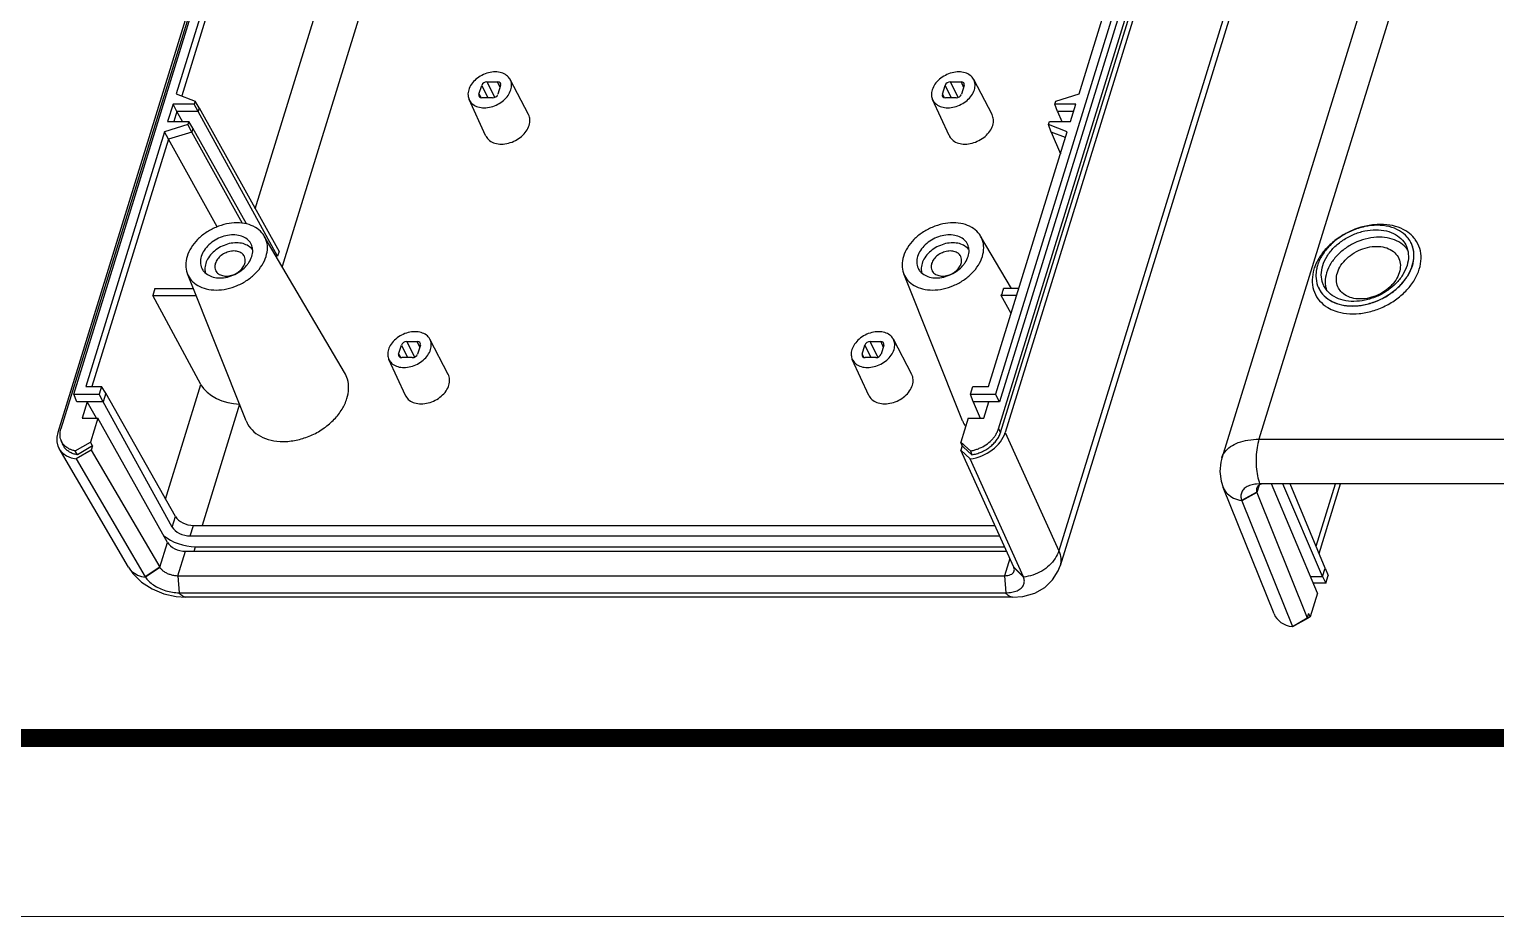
# Model space of a CAD drawing. Header units: millimetres. Extents: x 929 to 1798, y -260 to -38.
# Drawn here: x 1450.34 to 1494.31, y -260.3 to -233.68 of the extents above; entities that cross this region are included whole.
import ezdxf

# ---------------------------------------------------------------- set-up
doc = ezdxf.new("R2010")
doc.units = ezdxf.units.MM
doc.layers.add('from', color=7, linetype='Continuous', lineweight=13)

msp = doc.modelspace()

# ---------------------------------------------------------------- linework, layer by layer
at = {"color": 7, "linetype": 'Continuous'}
for p, q in [((1461.995, -211.012), (1451.284, -245.673)), ((1479.401, -245.673), (1490.112, -211.012)), ((1461.895, -211.122), (1451.186, -245.776)), ((1479.462, -245.78), (1490.173, -211.119)), ((1490.314, -211.122), (1479.606, -245.776)), ((1451.674, -244.63), (1461.872, -211.628)), ((1489.513, -211.628), (1479.315, -244.63)), ((1489.638, -211.828), (1479.431, -244.857)), ((1497.839, -211.595), (1487.213, -245.98)), ((1496.726, -212.148), (1486.095, -246.547)), ((1491.841, -214.914), (1481.207, -249.326)), ((1491.877, -215.38), (1481.246, -249.78)), ((1464.114, -220.744), (1457.917, -240.795)), ((1456.88, -228.697), (1454.741, -235.622)), ((1456.999, -228.92), (1454.908, -235.685)), ((1481.816, -235.622), (1483.955, -228.697)), ((1457.111, -239.066), (1459.085, -232.677)), ((1464.061, -235.259), (1464.377, -235.259)), ((1464.061, -235.259), (1464.295, -235.726)), ((1464.452, -235.426), (1464.377, -235.259)), ((1465.306, -236.243), (1464.756, -235.19)), ((1478.195, -235.726), (1477.962, -235.259)), ((1477.962, -235.259), (1478.278, -235.259)), ((1478.278, -235.259), (1478.353, -235.426)), ((1479.207, -236.243), (1478.657, -235.19)), ((1454.741, -235.622), (1455.307, -235.837)), ((1463.819, -235.635), (1463.902, -235.366)), ((1463.819, -235.635), (1463.873, -235.735)), ((1463.902, -235.366), (1464.089, -235.742)), ((1464.47, -235.366), (1464.387, -235.635)), ((1477.719, -235.635), (1477.802, -235.366)), ((1477.719, -235.635), (1477.773, -235.735)), ((1477.99, -235.742), (1477.802, -235.366)), ((1478.371, -235.366), (1478.288, -235.635)), ((1481.117, -235.837), (1481.816, -235.622)), ((1454.646, -235.928), (1454.484, -236.451)), ((1455.278, -235.928), (1454.646, -235.928)), ((1454.763, -236.155), (1454.646, -235.928)), ((1455.307, -235.837), (1455.278, -235.928)), ((1455.395, -236.155), (1455.278, -235.928)), ((1455.431, -236.04), (1455.307, -235.837)), ((1455.431, -236.04), (1455.395, -236.155)), ((1455.431, -236.04), (1457.825, -240.35)), ((1464.021, -236.873), (1463.525, -235.795)), ((1464.228, -235.742), (1463.912, -235.742)), ((1477.922, -236.873), (1477.426, -235.795)), ((1478.129, -235.742), (1477.813, -235.742)), ((1481.088, -235.928), (1481.117, -235.837)), ((1481.172, -236.155), (1481.088, -235.928)), ((1481.721, -235.928), (1481.088, -235.928)), ((1481.559, -236.451), (1481.721, -235.928)), ((1455.088, -236.543), (1454.39, -236.758)), ((1454.484, -236.451), (1455.117, -236.451)), ((1454.763, -236.155), (1454.671, -236.451)), ((1455.395, -236.155), (1454.763, -236.155)), ((1454.926, -236.451), (1454.763, -236.155)), ((1455.117, -236.451), (1455.088, -236.543)), ((1455.207, -236.766), (1455.088, -236.543)), ((1455.242, -236.65), (1455.117, -236.451)), ((1457.783, -240.485), (1455.395, -236.155)), ((1480.898, -236.543), (1480.927, -236.451)), ((1480.984, -236.766), (1480.898, -236.543)), ((1481.464, -236.758), (1480.898, -236.543)), ((1480.927, -236.451), (1481.559, -236.451)), ((1481.172, -236.155), (1481.297, -236.451)), ((1481.651, -236.155), (1481.172, -236.155)), ((1454.39, -236.758), (1452.027, -244.402)), ((1454.508, -236.981), (1452.214, -244.402)), ((1454.508, -236.981), (1454.39, -236.758)), ((1455.207, -236.766), (1454.508, -236.981)), ((1455.969, -239.612), (1454.508, -236.981)), ((1455.242, -236.65), (1455.207, -236.766)), ((1456.73, -239.509), (1455.207, -236.766)), ((1456.849, -239.523), (1455.242, -236.65)), ((1479.102, -244.402), (1481.464, -236.758)), ((1480.984, -236.766), (1481.261, -237.417)), ((1481.412, -236.928), (1480.984, -236.766)), ((1459.791, -243.979), (1457.382, -239.886)), ((1479.789, -241.456), (1478.865, -239.886)), ((1491.759, -240.06), (1491.757, -240.056)), ((1457.825, -240.35), (1457.783, -240.485)), ((1456.84, -245.427), (1455.076, -241.017)), ((1478.323, -245.427), (1476.559, -241.017)), ((1488.989, -241.419), (1488.987, -241.415)), ((1454.102, -241.456), (1454.035, -241.671)), ((1454.035, -241.671), (1455.338, -241.671)), ((1455.48, -244.344), (1454.035, -241.671)), ((1454.102, -241.456), (1455.252, -241.456)), ((1479.781, -242.206), (1479.486, -241.671)), ((1479.946, -241.671), (1479.486, -241.671)), ((1480.013, -241.456), (1479.552, -241.456)), ((1461.411, -243.427), (1461.494, -243.158)), ((1461.494, -243.158), (1461.682, -243.534)), ((1461.654, -243.05), (1461.969, -243.05)), ((1461.654, -243.05), (1461.887, -243.518)), ((1462.044, -243.217), (1461.969, -243.05)), ((1462.063, -243.158), (1461.98, -243.427)), ((1462.898, -244.035), (1462.349, -242.982)), ((1475.312, -243.427), (1475.395, -243.158)), ((1475.582, -243.534), (1475.395, -243.158)), ((1475.787, -243.518), (1475.554, -243.05)), ((1475.554, -243.05), (1475.87, -243.05)), ((1475.87, -243.05), (1475.945, -243.217)), ((1475.963, -243.158), (1475.88, -243.427)), ((1476.799, -244.035), (1476.249, -242.982)), ((1461.613, -244.665), (1461.117, -243.586)), ((1461.411, -243.427), (1461.465, -243.527)), ((1461.82, -243.534), (1461.504, -243.534)), ((1475.514, -244.665), (1475.018, -243.586)), ((1475.312, -243.427), (1475.365, -243.527)), ((1475.721, -243.534), (1475.405, -243.534)), ((1452.027, -244.402), (1452.5, -244.402)), ((1452.5, -244.402), (1452.43, -244.63)), ((1452.626, -244.602), (1452.5, -244.402)), ((1454.42, -247.776), (1455.48, -244.344)), ((1478.558, -244.63), (1478.629, -244.402)), ((1478.629, -244.402), (1479.102, -244.402)), ((1451.674, -244.63), (1452.43, -244.63)), ((1451.758, -244.857), (1451.674, -244.63)), ((1452.547, -244.857), (1451.758, -244.857)), ((1452.073, -244.857), (1451.92, -245.352)), ((1452.346, -245.352), (1452.073, -244.857)), ((1452.547, -244.857), (1452.43, -244.63)), ((1452.626, -244.602), (1452.547, -244.857)), ((1454.621, -248.617), (1452.547, -244.857)), ((1454.718, -248.304), (1452.626, -244.602)), ((1456.641, -244.925), (1455.516, -248.566)), ((1478.642, -244.857), (1478.558, -244.63)), ((1478.558, -244.63), (1479.315, -244.63)), ((1478.642, -244.857), (1478.851, -245.352)), ((1479.431, -244.857), (1478.642, -244.857)), ((1478.963, -245.352), (1479.116, -244.857)), ((1479.431, -244.857), (1479.315, -244.63)), ((1451.92, -245.352), (1452.394, -245.352)), ((1452.394, -245.352), (1452.173, -246.068)), ((1454.478, -249.079), (1452.394, -245.352)), ((1478.489, -245.352), (1478.268, -246.068)), ((1478.489, -245.352), (1478.963, -245.352)), ((1479.401, -245.673), (1479.462, -245.78)), ((1479.606, -245.776), (1481.207, -249.326)), ((1453.308, -249.818), (1451.229, -246.264)), ((1451.29, -246.019), (1451.334, -246.13)), ((1451.715, -246.331), (1452.173, -246.068)), ((1452.229, -246.183), (1451.776, -246.447)), ((1452.229, -246.183), (1452.173, -246.068)), ((1452.229, -246.183), (1452.191, -246.307)), ((1478.268, -246.068), (1478.349, -246.14)), ((1478.311, -246.183), (1478.268, -246.068)), ((1478.311, -246.183), (1478.273, -246.307)), ((1478.352, -246.22), (1478.311, -246.183)), ((1478.349, -246.14), (1478.389, -246.176)), ((1478.601, -246.447), (1478.352, -246.22)), ((1478.389, -246.176), (1478.564, -246.331)), ((1487.213, -245.98), (1512.001, -245.98)), ((1451.776, -246.447), (1451.715, -246.331)), ((1452.191, -246.307), (1451.745, -246.572)), ((1451.745, -246.572), (1453.812, -250.105)), ((1452.191, -246.307), (1454.248, -249.823)), ((1479.859, -249.823), (1478.273, -246.307)), ((1478.554, -246.572), (1478.273, -246.307)), ((1480.148, -250.105), (1478.554, -246.572)), ((1486.095, -246.547), (1486.095, -246.547)), ((1487.665, -251.222), (1486.137, -247.425)), ((1487.148, -247.573), (1486.693, -247.817)), ((1487.15, -247.579), (1486.698, -247.828)), ((1487.234, -247.321), (1487.138, -247.325)), ((1487.148, -247.573), (1487.15, -247.579)), ((1487.218, -247.36), (1487.15, -247.579)), ((1487.15, -247.579), (1488.663, -251.336)), ((1512.022, -247.321), (1487.234, -247.321)), ((1488.97, -250.595), (1487.586, -247.321)), ((1489.123, -250.1), (1487.93, -247.321)), ((1489.202, -249.844), (1488.147, -247.321)), ((1488.93, -249.193), (1489.508, -247.321)), ((1489.018, -249.405), (1489.662, -247.321)), ((1486.693, -247.817), (1486.698, -247.828)), ((1486.698, -247.828), (1488.217, -251.602)), ((1454.621, -248.617), (1454.718, -248.304)), ((1455.161, -248.883), (1455.259, -248.566)), ((1455.161, -248.883), (1479.435, -248.883)), ((1455.259, -248.566), (1479.292, -248.566)), ((1454.248, -249.823), (1454.478, -249.079)), ((1454.793, -250.075), (1455.019, -249.343)), ((1455.019, -249.343), (1479.642, -249.343)), ((1455.275, -249.343), (1455.318, -249.205)), ((1455.318, -249.205), (1479.58, -249.205)), ((1479.741, -249.562), (1479.583, -250.075)), ((1454.248, -249.823), (1453.812, -250.105)), ((1454.252, -249.829), (1453.818, -250.115)), ((1454.248, -249.823), (1454.252, -249.829)), ((1454.793, -250.075), (1454.832, -250.585)), ((1454.793, -250.075), (1479.583, -250.075)), ((1479.583, -250.075), (1479.62, -250.585)), ((1479.862, -249.829), (1479.859, -249.823)), ((1479.859, -249.823), (1480.148, -250.105)), ((1479.862, -249.829), (1480.152, -250.115)), ((1480.152, -250.115), (1480.148, -250.105)), ((1488.761, -250.1), (1489.123, -250.1)), ((1489.123, -250.1), (1489.202, -249.844)), ((1489.123, -250.1), (1489.215, -250.299)), ((1489.202, -249.844), (1489.286, -250.071)), ((1489.215, -250.299), (1489.286, -250.071)), ((1454.832, -250.585), (1479.62, -250.585)), ((1488.97, -250.595), (1488.749, -251.311)), ((1489.215, -250.299), (1488.845, -250.299)), ((1454.741, -250.701), (1455.032, -250.722)), ((1479.82, -250.722), (1455.031, -250.722)), ((1488.217, -251.602), (1488.663, -251.336)), ((1488.673, -251.354), (1488.29, -251.573)), ((1488.701, -251.212), (1488.663, -251.336)), ((1488.749, -251.311), (1488.673, -251.354)), ((1488.701, -251.212), (1488.749, -251.311)), ((1488.285, -251.561), (1488.29, -251.573))]:
    msp.add_line(p, q, dxfattribs=at)
for points in [[(1486.095, -246.547), (1486.065, -246.666), (1486.039, -246.951), (1486.077, -247.242), (1486.137, -247.425)], [(1479.82, -250.722), (1480.135, -250.695), (1480.487, -250.594), (1480.787, -250.424), (1481.023, -250.197), (1481.19, -249.929), (1481.247, -249.779)], [(1453.308, -249.818), (1453.444, -250.013), (1453.705, -250.268), (1454.021, -250.471), (1454.371, -250.617), (1454.741, -250.701)]]:
    msp.add_lwpolyline(points, dxfattribs=at)
for centre, radius, start, end in [((1490.918, -241.857), 2.326, 122.6818, 123.3724), ((1490.943, -241.899), 2.375, 113.8588, 122.6513), ((1490.94, -241.891), 2.365, 112.5333, 113.8607), ((1456.674, -240.56), 0.442, 46.227, 46.8833), ((1456.679, -240.556), 0.436, 33.7165, 46.2536), ((1478.157, -240.56), 0.442, 46.227, 46.8833), ((1478.161, -240.556), 0.436, 33.7165, 46.2536), ((1491.063, -240.708), 0.728, 33.2617, 40.8793), ((1490.175, -241.285), 1.375, 156.9073, 162.7776), ((1490.042, -241.104), 1.124, 162.7865, 168.9866), ((1490.661, -240.419), 1.206, 339.8537, 342.8153), ((1489.927, -241.266), 0.727, 190.6957, 199.2186), ((1478.47, -241.236), 1.105, 336.8366, 342.7779), ((1478.57, -241.267), 1.001, 342.7758, 349.1235), ((1479.13, -245.104), 0.869, 201.8271, 202.5837), ((1479.121, -245.108), 0.859, 202.5372, 214.5262), ((1510.574, -236.139), 33.594, 197.6614, 197.8688), ((1487.224, -248.274), 0.952, 95.1736, 95.97), ((1487.295, -247.5), 0.16, 156.2303, 162.9852), ((1454.136, -249.915), 0.376, 210.3751, 212.2884), ((1488.427, -250.812), 0.774, 258.4462, 259.8137)]:
    msp.add_arc(centre, radius, start, end, dxfattribs=at)
for centre, major_axis, ratio, start_param, end_param in [((1464.028, -235.366), (0.123, 0.06), 0.721696, 0.973841, 2.544333), ((1464.344, -235.366), (0.123, 0.06), 0.721287, 5.685875, 7.256367), ((1477.929, -235.366), (0.123, 0.06), 0.721696, 0.973841, 2.544333), ((1478.245, -235.366), (0.123, 0.06), 0.721287, 5.685875, 7.256367), ((1463.945, -235.635), (0.123, 0.06), 0.721287, 2.544283, 4.114774), ((1464.261, -235.635), (0.123, 0.06), 0.721696, -2.167751, -0.59726), ((1477.846, -235.635), (0.123, 0.06), 0.721287, 2.544283, 4.114774), ((1478.162, -235.635), (0.123, 0.06), 0.721696, -2.167751, -0.59726), ((1457.715, -239.903), (0.917, -0.285), 0.575058, -1.380174, -1.320815), ((1461.62, -243.158), (0.123, 0.06), 0.721696, 0.973841, 2.544333), ((1461.936, -243.158), (0.123, 0.06), 0.721287, 5.685875, 7.256367), ((1475.521, -243.158), (0.123, 0.06), 0.721696, 0.973841, 2.544333), ((1475.837, -243.158), (0.123, 0.06), 0.721287, 5.685875, 7.256367), ((1461.537, -243.427), (0.123, 0.06), 0.721287, 2.544283, 4.114774), ((1461.853, -243.427), (0.123, 0.06), 0.721696, -2.167751, -0.59726), ((1475.438, -243.427), (0.123, 0.06), 0.721287, 2.544283, 4.114774), ((1475.754, -243.427), (0.123, 0.06), 0.721696, -2.167751, -0.59726), ((1456.351, -244.318), (0.915, -0.291), 0.582589, -2.598231, -1.071068), ((1452.135, -245.775), (0.925, 0.454), 0.720565, 2.545111, 3.964223), ((1478.657, -245.775), (0.925, 0.452), 0.722096, -2.015399, -0.596288), ((1455.122, -248.292), (0.427, -0.13), 0.566235, -2.60586, -1.078696), ((1455.026, -248.605), (0.917, -0.285), 0.575058, -2.193142, -1.074696), ((1455.025, -248.605), (0.426, -0.133), 0.575058, -2.601859, -1.074696), ((1454.883, -249.067), (0.426, -0.131), 0.570021, -2.604175, -1.077012), ((1488.606, -250.805), (0.925, 0.454), 0.720565, 3.0887, 3.964223)]:
    msp.add_ellipse(centre, major_axis=major_axis, ratio=ratio, start_param=start_param, end_param=end_param, dxfattribs=at)
for points, start_tangent, end_tangent in [([(1464.756, -235.19), (1464.753, -235.185), (1464.65, -235.066), (1464.498, -234.989), (1464.311, -234.963), (1464.107, -234.989), (1463.908, -235.066), (1463.731, -235.185), (1463.595, -235.334), (1463.513, -235.5)], (-0.462609, 0.886562), (-0.295247, -0.955421)), ([(1464.776, -235.5), (1464.797, -235.334), (1464.756, -235.19)], (0.295247, 0.955421), (-0.462609, 0.886562)), ([(1478.657, -235.19), (1478.654, -235.185), (1478.551, -235.066), (1478.398, -234.989), (1478.211, -234.963), (1478.008, -234.989), (1477.808, -235.066), (1477.632, -235.185), (1477.496, -235.334), (1477.413, -235.5)], (-0.462609, 0.886562), (-0.295247, -0.955421)), ([(1478.677, -235.5), (1478.697, -235.334), (1478.657, -235.19)], (0.295247, 0.955421), (-0.462609, 0.886562)), ([(1463.513, -235.5), (1463.492, -235.667), (1463.525, -235.795)], (-0.295247, -0.955421), (0.416715, -0.909037)), ([(1463.525, -235.795), (1463.536, -235.816), (1463.639, -235.935), (1463.791, -236.012), (1463.979, -236.038), (1464.182, -236.012), (1464.382, -235.935), (1464.558, -235.816), (1464.694, -235.667), (1464.776, -235.5)], (0.416715, -0.909037), (0.295247, 0.955421)), ([(1477.413, -235.5), (1477.393, -235.667), (1477.426, -235.795)], (-0.295247, -0.955421), (0.416715, -0.909037)), ([(1477.426, -235.795), (1477.436, -235.816), (1477.54, -235.935), (1477.692, -236.012), (1477.879, -236.038), (1478.083, -236.012), (1478.282, -235.935), (1478.459, -235.816), (1478.595, -235.667), (1478.677, -235.5)], (0.416715, -0.909037), (0.295247, 0.955421)), ([(1464.021, -236.874), (1464.032, -236.896), (1464.14, -237.02), (1464.299, -237.1), (1464.494, -237.127), (1464.707, -237.1), (1464.915, -237.02), (1465.1, -236.896), (1465.241, -236.74), (1465.327, -236.567)], (0.416701, -0.909043), (0.295247, 0.955421)), ([(1465.327, -236.567), (1465.348, -236.393), (1465.306, -236.243)], (0.295247, 0.955421), (-0.462619, 0.886557)), ([(1477.922, -236.874), (1477.933, -236.896), (1478.041, -237.02), (1478.2, -237.1), (1478.395, -237.127), (1478.607, -237.1), (1478.816, -237.02), (1479, -236.896), (1479.142, -236.74), (1479.228, -236.567)], (0.416701, -0.909043), (0.295247, 0.955421)), ([(1479.228, -236.567), (1479.249, -236.393), (1479.207, -236.243)], (0.295247, 0.955421), (-0.462619, 0.886557)), ([(1457.382, -239.886), (1457.31, -239.785), (1457.114, -239.625), (1456.859, -239.524), (1456.563, -239.49), (1456.246, -239.524), (1455.929, -239.625), (1455.634, -239.785), (1455.381, -239.993), (1455.188, -240.236), (1455.067, -240.497)], (-0.507244, 0.861802), (-0.295247, -0.955421)), ([(1478.865, -239.886), (1478.792, -239.785), (1478.597, -239.625), (1478.342, -239.524), (1478.046, -239.49), (1477.729, -239.524), (1477.412, -239.625), (1477.117, -239.785), (1476.864, -239.993), (1476.671, -240.236), (1476.55, -240.497)], (-0.507244, 0.861802), (-0.295247, -0.955421)), ([(1491.757, -240.056), (1491.659, -239.917), (1491.424, -239.725), (1491.119, -239.604), (1490.763, -239.563), (1490.383, -239.604), (1490.003, -239.725), (1489.649, -239.917), (1489.345, -240.167), (1489.113, -240.459), (1488.968, -240.772)], (-0.485593, 0.874185), (-0.295247, -0.955421)), ([(1491.867, -239.945), (1491.682, -239.773), (1491.391, -239.623), (1491.045, -239.545), (1490.664, -239.545), (1490.269, -239.623), (1490.033, -239.706)], (-0.637374, 0.770555), (-0.923661, -0.383211)), ([(1457.011, -240.184), (1456.997, -240.148), (1456.899, -240.01), (1456.747, -239.91), (1456.558, -239.859), (1456.34, -239.859), (1456.119, -239.91), (1455.905, -240.01), (1455.722, -240.148), (1455.58, -240.316), (1455.493, -240.497)], (-0.323501, 0.946228), (-0.295247, -0.955421)), ([(1456.976, -240.238), (1456.834, -240.145), (1456.651, -240.095), (1456.442, -240.095), (1456.228, -240.145), (1456.023, -240.241), (1455.846, -240.374), (1455.709, -240.535), (1455.626, -240.71)], (-0.729958, 0.683492), (-0.295247, -0.955421)), ([(1457.436, -240.497), (1457.477, -240.236), (1457.433, -239.993), (1457.382, -239.886)], (0.295247, 0.955421), (-0.507244, 0.861802)), ([(1478.494, -240.184), (1478.48, -240.148), (1478.382, -240.01), (1478.23, -239.91), (1478.04, -239.859), (1477.823, -239.859), (1477.602, -239.91), (1477.388, -240.01), (1477.205, -240.148), (1477.063, -240.316), (1476.976, -240.497)], (-0.323501, 0.946228), (-0.295247, -0.955421)), ([(1478.459, -240.238), (1478.317, -240.145), (1478.134, -240.095), (1477.925, -240.095), (1477.711, -240.145), (1477.505, -240.241), (1477.329, -240.374), (1477.192, -240.535), (1477.109, -240.71)], (-0.729958, 0.683492), (-0.295247, -0.955421)), ([(1478.919, -240.497), (1478.959, -240.236), (1478.916, -239.993), (1478.865, -239.886)], (0.295247, 0.955421), (-0.507244, 0.861802)), ([(1489.639, -239.915), (1489.533, -239.989), (1489.234, -240.256), (1489.006, -240.56), (1488.911, -240.746)], (-0.835112, -0.550081), (-0.391437, -0.920205)), ([(1489.126, -240.772), (1489.255, -240.494), (1489.461, -240.234), (1489.731, -240.012), (1490.046, -239.841), (1490.384, -239.734), (1490.722, -239.697), (1491.038, -239.734), (1491.309, -239.841), (1491.518, -240.012), (1491.637, -240.2)], (0.295247, 0.955421), (0.395591, -0.918427)), ([(1490.824, -239.92), (1490.488, -239.956), (1490.153, -240.062), (1489.841, -240.232), (1489.574, -240.452), (1489.37, -240.709), (1489.242, -240.985), (1489.199, -241.261), (1489.213, -241.401)], (-1, 0), (0.18648, -0.982459)), ([(1491.613, -240.232), (1491.406, -240.062), (1491.137, -239.956), (1490.824, -239.92)], (-0.654514, 0.75605), (-1, 0)), ([(1491.811, -240.772), (1491.86, -240.459), (1491.808, -240.167), (1491.757, -240.056)], (0.295247, 0.955421), (-0.485593, 0.874185)), ([(1491.813, -240.776), (1491.862, -240.486), (1491.824, -240.214), (1491.759, -240.06)], (0.295247, 0.955421), (-0.484718, 0.874671)), ([(1492.022, -240.878), (1492.075, -240.56), (1492.034, -240.256), (1491.901, -239.989), (1491.867, -239.945)], (0.295247, 0.955421), (-0.637374, 0.770555)), ([(1455.067, -240.497), (1455.027, -240.758), (1455.07, -241.001), (1455.076, -241.017)], (-0.295247, -0.955421), (0.37215, -0.928172)), ([(1455.076, -241.017), (1455.194, -241.21), (1455.39, -241.37), (1455.644, -241.47), (1455.94, -241.505), (1456.258, -241.47), (1456.574, -241.37), (1456.869, -241.21), (1457.122, -241.001), (1457.315, -240.758), (1457.436, -240.497)], (0.37215, -0.928172), (0.295247, 0.955421)), ([(1455.493, -240.497), (1455.468, -240.679), (1455.506, -240.846), (1455.54, -240.907)], (-0.295247, -0.955421), (0.550603, -0.834767)), ([(1456.787, -240.499), (1456.77, -240.468), (1456.679, -240.385), (1456.547, -240.34), (1456.395, -240.34), (1456.235, -240.385), (1456.093, -240.468), (1455.98, -240.582), (1455.914, -240.71)], (-0.438903, 0.898535), (-0.295247, -0.955421)), ([(1456.799, -240.71), (1456.812, -240.582), (1456.787, -240.499)], (0.295247, 0.955421), (-0.438903, 0.898535)), ([(1456.861, -240.763), (1456.923, -240.679), (1457.01, -240.497)], (0.643447, 0.765491), (0.295247, 0.955421)), ([(1457.01, -240.497), (1457.035, -240.316), (1457.011, -240.184)], (0.295247, 0.955421), (-0.323501, 0.946228)), ([(1476.55, -240.497), (1476.51, -240.758), (1476.553, -241.001), (1476.559, -241.017)], (-0.295247, -0.955421), (0.37215, -0.928172)), ([(1476.559, -241.017), (1476.677, -241.21), (1476.873, -241.37), (1477.127, -241.47), (1477.423, -241.505), (1477.74, -241.47), (1478.057, -241.37), (1478.352, -241.21), (1478.605, -241.001), (1478.798, -240.758), (1478.919, -240.497)], (0.37215, -0.928172), (0.295247, 0.955421)), ([(1476.976, -240.497), (1476.951, -240.679), (1476.989, -240.846), (1477.022, -240.907)], (-0.295247, -0.955421), (0.550603, -0.834767)), ([(1478.27, -240.499), (1478.252, -240.468), (1478.161, -240.385), (1478.03, -240.34), (1477.878, -240.34), (1477.718, -240.385), (1477.576, -240.468), (1477.463, -240.582), (1477.397, -240.71)], (-0.438903, 0.898535), (-0.295247, -0.955421)), ([(1478.281, -240.71), (1478.295, -240.582), (1478.27, -240.499)], (0.295247, 0.955421), (-0.438903, 0.898535)), ([(1478.343, -240.763), (1478.406, -240.679), (1478.493, -240.497)], (0.643447, 0.765491), (0.295247, 0.955421)), ([(1478.493, -240.497), (1478.518, -240.316), (1478.494, -240.184)], (0.295247, 0.955421), (-0.323501, 0.946228)), ([(1489.567, -240.985), (1489.673, -240.763), (1489.846, -240.558), (1490.071, -240.389), (1490.331, -240.267), (1490.604, -240.204), (1490.868, -240.204), (1491.102, -240.267), (1491.286, -240.389), (1491.407, -240.559)], (0.295247, 0.955421), (0.406575, -0.913618)), ([(1491.637, -240.2), (1491.65, -240.234), (1491.696, -240.494), (1491.654, -240.772)], (0.395591, -0.918427), (-0.295247, -0.955421)), ([(1455.54, -240.907), (1455.604, -240.984), (1455.756, -241.084), (1455.946, -241.135), (1456.163, -241.135), (1456.385, -241.084), (1456.598, -240.984), (1456.781, -240.846), (1456.861, -240.763)], (0.550603, -0.834767), (0.643447, 0.765491)), ([(1455.626, -240.71), (1455.601, -240.885), (1455.621, -241.001)], (-0.295247, -0.955421), (0.298549, -0.954394)), ([(1455.914, -240.71), (1455.901, -240.839), (1455.925, -240.922)], (-0.295247, -0.955421), (0.438903, -0.898535)), ([(1455.925, -240.922), (1455.943, -240.953), (1456.034, -241.036), (1456.166, -241.081), (1456.318, -241.081), (1456.478, -241.036), (1456.62, -240.953), (1456.732, -240.839), (1456.799, -240.71)], (0.438903, -0.898535), (0.295247, 0.955421)), ([(1477.022, -240.907), (1477.087, -240.984), (1477.239, -241.084), (1477.429, -241.135), (1477.646, -241.135), (1477.867, -241.084), (1478.081, -240.984), (1478.264, -240.846), (1478.343, -240.763)], (0.550603, -0.834767), (0.643447, 0.765491)), ([(1477.109, -240.71), (1477.084, -240.885), (1477.104, -241.001)], (-0.295247, -0.955421), (0.298549, -0.954394)), ([(1477.397, -240.71), (1477.384, -240.839), (1477.408, -240.922)], (-0.295247, -0.955421), (0.438903, -0.898535)), ([(1477.408, -240.922), (1477.426, -240.953), (1477.517, -241.036), (1477.649, -241.081), (1477.801, -241.081), (1477.96, -241.036), (1478.103, -240.953), (1478.215, -240.839), (1478.281, -240.71)], (0.438903, -0.898535), (0.295247, 0.955421)), ([(1488.862, -240.878), (1488.809, -241.197), (1488.85, -241.501), (1488.983, -241.768), (1489.202, -241.983), (1489.276, -242.032)], (-0.295247, -0.955421), (0.856606, -0.515971)), ([(1488.939, -240.89), (1488.92, -241.085), (1488.972, -241.376), (1488.987, -241.415)], (-0.190265, -0.981733), (0.39559, -0.918427)), ([(1488.987, -241.415), (1489.12, -241.627), (1489.355, -241.819), (1489.661, -241.94), (1490.016, -241.981), (1490.397, -241.94), (1490.777, -241.819), (1491.131, -241.627), (1491.434, -241.376), (1491.666, -241.085), (1491.811, -240.772)], (0.39559, -0.918427), (0.295247, 0.955421)), ([(1488.989, -241.419), (1489.08, -241.577), (1489.276, -241.771), (1489.538, -241.906), (1489.849, -241.976), (1490.192, -241.976), (1490.546, -241.906), (1490.892, -241.771), (1491.208, -241.577), (1491.477, -241.337), (1491.683, -241.065), (1491.794, -240.835)], (0.395465, -0.918481), (0.344218, 0.93889)), ([(1489.175, -241.408), (1489.129, -241.309), (1489.083, -241.05), (1489.126, -240.772)], (-0.485593, 0.874185), (0.295247, 0.955421)), ([(1489.276, -242.032), (1489.493, -242.134), (1489.839, -242.212), (1490.221, -242.212), (1490.615, -242.134), (1490.999, -241.983), (1491.351, -241.768), (1491.65, -241.501), (1491.878, -241.197), (1492.022, -240.878)], (0.856606, -0.515971), (0.295247, 0.955421)), ([(1489.599, -241.446), (1489.582, -241.412), (1489.535, -241.207), (1489.567, -240.985)], (-0.475181, 0.879888), (0.295247, 0.955421)), ([(1491.422, -240.985), (1491.316, -241.207), (1491.143, -241.412), (1490.918, -241.581), (1490.658, -241.703), (1490.385, -241.766), (1490.121, -241.766), (1489.887, -241.703), (1489.703, -241.581), (1489.599, -241.446)], (-0.295247, -0.955421), (-0.475181, 0.879888)), ([(1491.407, -240.559), (1491.453, -240.763), (1491.422, -240.985)], (0.406575, -0.913618), (-0.295247, -0.955421)), ([(1491.654, -240.772), (1491.524, -241.05), (1491.518, -241.061)], (-0.295247, -0.955421), (-0.537085, -0.843528)), ([(1491.518, -241.061), (1491.318, -241.309), (1491.049, -241.532), (1490.734, -241.703), (1490.396, -241.81), (1490.058, -241.847), (1489.742, -241.81), (1489.47, -241.703), (1489.261, -241.532), (1489.175, -241.408)], (-0.537085, -0.843528), (-0.485593, 0.874185)), ([(1462.349, -242.982), (1462.346, -242.976), (1462.243, -242.858), (1462.09, -242.781), (1461.903, -242.755), (1461.699, -242.781), (1461.5, -242.858), (1461.323, -242.976), (1461.187, -243.126), (1461.105, -243.292)], (-0.462609, 0.886562), (-0.295247, -0.955421)), ([(1462.369, -243.292), (1462.389, -243.126), (1462.349, -242.982)], (0.295247, 0.955421), (-0.462609, 0.886562)), ([(1476.249, -242.982), (1476.246, -242.976), (1476.143, -242.858), (1475.991, -242.781), (1475.803, -242.755), (1475.6, -242.781), (1475.4, -242.858), (1475.224, -242.976), (1475.088, -243.126), (1475.006, -243.292)], (-0.462609, 0.886562), (-0.295247, -0.955421)), ([(1476.269, -243.292), (1476.29, -243.126), (1476.249, -242.982)], (0.295247, 0.955421), (-0.462609, 0.886562)), ([(1461.105, -243.292), (1461.085, -243.458), (1461.117, -243.587)], (-0.295247, -0.955421), (0.416715, -0.909037)), ([(1461.117, -243.587), (1461.128, -243.608), (1461.231, -243.727), (1461.384, -243.803), (1461.571, -243.83), (1461.774, -243.803), (1461.974, -243.727), (1462.15, -243.608), (1462.286, -243.458), (1462.369, -243.292)], (0.416715, -0.909037), (0.295247, 0.955421)), ([(1475.006, -243.292), (1474.985, -243.458), (1475.018, -243.587)], (-0.295247, -0.955421), (0.416715, -0.909037)), ([(1475.018, -243.587), (1475.029, -243.608), (1475.132, -243.727), (1475.284, -243.803), (1475.471, -243.83), (1475.675, -243.803), (1475.874, -243.727), (1476.051, -243.608), (1476.187, -243.458), (1476.269, -243.292)], (0.416715, -0.909037), (0.295247, 0.955421)), ([(1459.86, -244.761), (1459.911, -244.465), (1459.878, -244.184), (1459.791, -243.979)], (0.295247, 0.955421), (-0.506599, 0.862182)), ([(1462.919, -244.358), (1462.941, -244.185), (1462.898, -244.034)], (0.295247, 0.955421), (-0.462619, 0.886557)), ([(1476.82, -244.358), (1476.841, -244.185), (1476.799, -244.034)], (0.295247, 0.955421), (-0.462619, 0.886557)), ([(1461.613, -244.665), (1461.625, -244.688), (1461.732, -244.812), (1461.891, -244.892), (1462.087, -244.919), (1462.299, -244.892), (1462.507, -244.812), (1462.692, -244.688), (1462.834, -244.532), (1462.919, -244.358)], (0.416701, -0.909043), (0.295247, 0.955421)), ([(1475.514, -244.665), (1475.525, -244.688), (1475.633, -244.812), (1475.792, -244.892), (1475.987, -244.919), (1476.2, -244.892), (1476.408, -244.812), (1476.592, -244.688), (1476.734, -244.532), (1476.82, -244.358)], (0.416701, -0.909043), (0.295247, 0.955421)), ([(1457.339, -245.928), (1457.67, -246.028), (1458.043, -246.048), (1458.435, -245.987), (1458.821, -245.85), (1459.177, -245.644), (1459.481, -245.382), (1459.714, -245.082), (1459.86, -244.761)], (0.909931, -0.414761), (0.295247, 0.955421)), ([(1451.29, -246.019), (1451.286, -246.008), (1451.264, -245.929), (1451.257, -245.846), (1451.264, -245.761), (1451.284, -245.673)], (-0.371544, 0.928415), (0.295247, 0.955421)), ([(1456.841, -245.427), (1456.884, -245.52), (1457.072, -245.756), (1457.339, -245.928)], (0.370982, -0.92864), (0.909931, -0.414761)), ([(1478.564, -246.331), (1478.615, -246.321), (1478.721, -246.293), (1478.826, -246.254), (1479.023, -246.147), (1479.192, -246.008), (1479.262, -245.929), (1479.321, -245.846), (1479.367, -245.76), (1479.401, -245.673)], (0.987166, 0.159698), (0.295247, 0.955421)), ([(1478.601, -246.447), (1478.744, -246.416), (1478.885, -246.365), (1479.019, -246.297), (1479.142, -246.214), (1479.251, -246.117), (1479.343, -246.011), (1479.414, -245.897), (1479.462, -245.78)], (0.98928, 0.14603), (0.295247, 0.955421)), ([(1451.715, -246.331), (1451.669, -246.321), (1451.58, -246.293), (1451.499, -246.254), (1451.368, -246.147), (1451.32, -246.081), (1451.29, -246.019)], (-0.984266, 0.176695), (-0.371544, 0.928415)), ([(1451.776, -246.447), (1451.652, -246.416), (1451.542, -246.365), (1451.45, -246.297), (1451.379, -246.214), (1451.334, -246.13)], (-0.987099, 0.160114), (-0.371466, 0.928447)), ([(1486.095, -246.547), (1486.188, -246.366), (1486.359, -246.203), (1486.594, -246.081), (1486.883, -246.006), (1487.213, -245.98)], (0.297249, 0.9548), (1, 0.00007)), ([(1487.213, -245.98), (1487.156, -246.232), (1487.128, -246.515), (1487.133, -246.806), (1487.169, -247.082), (1487.234, -247.321)], (-0.295247, -0.955421), (0.34109, -0.940031)), ([(1486.137, -247.425), (1486.144, -247.442), (1486.266, -247.616), (1486.454, -247.745), (1486.693, -247.817)], (0.372673, -0.927963), (0.9873, -0.158866)), ([(1487.125, -247.327), (1487.051, -247.338), (1486.894, -247.386), (1486.774, -247.464), (1486.697, -247.566), (1486.67, -247.687), (1486.693, -247.817)], (-0.994574, -0.104028), (0.34073, -0.940161)), ([(1487.142, -247.454), (1487.135, -247.502), (1487.148, -247.573)], (-0.293044, -0.956099), (0.336674, -0.941621)), ([(1487.189, -247.38), (1487.149, -247.436)], (-0.722186, -0.691699), (-0.403494, -0.914982)), ([(1487.253, -247.337), (1487.189, -247.38)], (-0.903917, -0.427707), (-0.722186, -0.691699)), ([(1487.3, -247.319), (1487.253, -247.337)], (-0.958548, -0.28493), (-0.903917, -0.427707)), ([(1481.207, -249.326), (1481.101, -249.555), (1480.926, -249.764), (1480.697, -249.935), (1480.432, -250.056), (1480.152, -250.115)], (-0.28214, -0.959373), (-0.995249, -0.097357)), ([(1481.207, -249.326), (1481.268, -249.553), (1481.251, -249.766), (1481.247, -249.779)], (0.399505, -0.916731), (-0.294486, -0.955656)), ([(1453.308, -249.818), (1453.401, -249.935), (1453.585, -250.056), (1453.818, -250.115)], (0.507712, -0.861527), (0.994131, -0.108187)), ([(1453.818, -250.115), (1453.919, -250.239), (1454.061, -250.353), (1454.236, -250.45), (1454.43, -250.524), (1454.634, -250.57), (1454.832, -250.585)], (0.530739, -0.847535), (0.999998, 0.001917)), ([(1454.252, -249.829), (1454.305, -249.893), (1454.381, -249.953), (1454.473, -250.004), (1454.578, -250.042), (1454.686, -250.067), (1454.793, -250.075)], (0.538246, -0.842788), (0.999999, -0.001555)), ([(1479.583, -250.075), (1479.681, -250.067), (1479.764, -250.042), (1479.826, -250.004), (1479.865, -249.953), (1479.871, -249.937)], (0.999999, 0.001555), (0.291331, 0.956622)), ([(1479.62, -250.585), (1479.803, -250.57), (1479.959, -250.524), (1480.078, -250.45), (1480.152, -250.353), (1480.177, -250.239), (1480.152, -250.115)], (0.999998, -0.001912), (-0.371364, 0.928488)), ([(1479.871, -249.937), (1479.877, -249.893), (1479.862, -249.829)], (0.291331, 0.956622), (-0.396042, 0.918232)), ([(1455.031, -250.721), (1454.937, -250.693), (1454.832, -250.585)], (-0.999792, 0.020412), (-0.561591, 0.827415)), ([(1479.819, -250.721), (1479.726, -250.693), (1479.62, -250.585)], (-0.999792, 0.020413), (-0.561591, 0.827415))]:
    msp.add_spline(points, degree=3, dxfattribs=dict(at, start_tangent=start_tangent, end_tangent=end_tangent))
at = {"layer": 'from'}
for points in [[(1307.272, -260.303), (1618.351, -260.303), (1618.351, -44.132), (1307.272, -44.132)], [(1312.633, -254.942), (1612.99, -254.942), (1612.99, -49.493), (1312.633, -49.493)]]:
    msp.add_lwpolyline(points, close=True, dxfattribs=at)
at = {"layer": 'from', "const_width": 0.536}
msp.add_lwpolyline([(1312.633, -254.942), (1312.633, -49.493), (1612.99, -49.493), (1612.99, -254.942), (1312.633, -254.942)], dxfattribs=at)

doc.saveas('drawing.dxf')
